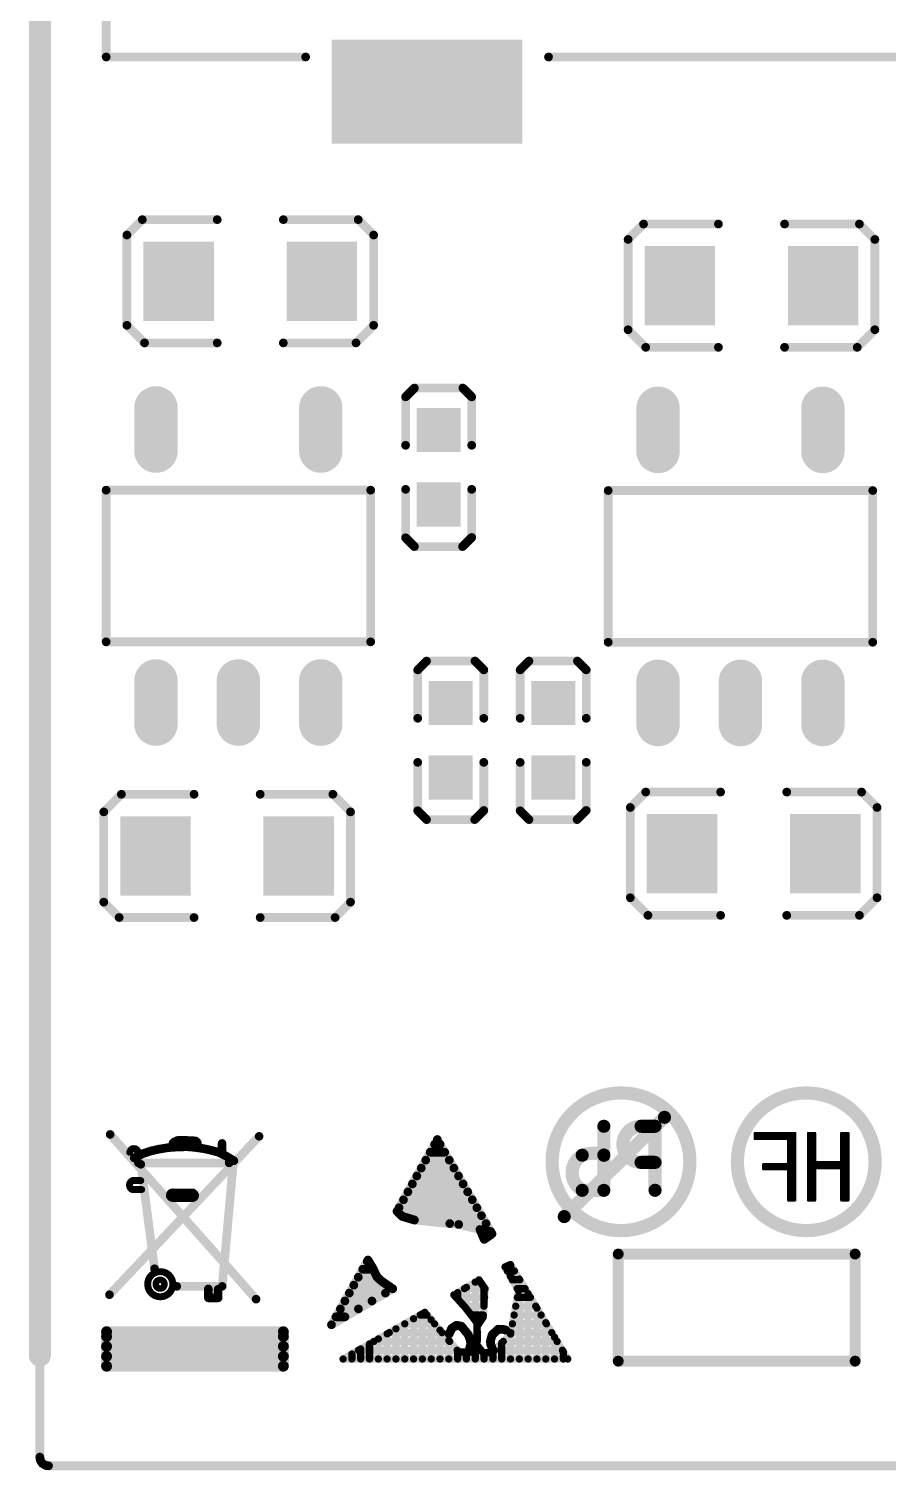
# Model space of a CAD drawing. Header units: millimetres. Extents: x 19.53 to 21.81, y 15.71 to 18.76.
# Drawn here: x 19.68 to 20.07, y 15.746 to 16.401 of the extents above; entities that cross this region are included whole.
import ezdxf

# ---------------------------------------------------------------- set-up
doc = ezdxf.new("R2010")
doc.units = ezdxf.units.MM
doc.layers.get('0').update_dxf_attribs({"linetype": 'CONTINUOUS', "lineweight": 0})
doc.layers.add('04_BOT_PHO', color=90, linetype='CONTINUOUS', lineweight=0)

# ---------------------------------------------------------------- blocks, each defined once
blk = doc.blocks.new('SQUARE_4')
blk.add_solid([(0.01, 0.01), (0.01, -0.01), (-0.01, 0.01), (-0.01, -0.01)])
blk = doc.blocks.new('RECTANGLE_6')
blk.add_solid([(0.016, 0.018), (0.016, -0.018), (-0.016, 0.018), (-0.016, -0.018)])
blk = doc.blocks.new('OBLONG_19')
at = {"lineweight": 211, "const_width": 0.01969}
blk.add_lwpolyline([(0, 0.00984), (0, -0.00984)], dxfattribs=at)
at = {"lineweight": 211, "const_width": 0.00984}
for points in [[(-0.00492, 0.00984), (-0.00492, 0.00984, 1), (0.00492, 0.00984, 1), (-0.00492, 0.00984)], [(-0.00492, -0.00984), (-0.00492, -0.00984, 1), (0.00492, -0.00984, 1), (-0.00492, -0.00984)]]:
    blk.add_lwpolyline(points, format="xyb", dxfattribs=at)
blk = doc.blocks.new('RECTANGLE_33')
blk.add_solid([(0.0433, 0.02362), (0.0433, -0.02362), (-0.04331, 0.02362), (-0.04331, -0.02362)])
blk = doc.blocks.new('ROUND_14')
h = blk.add_hatch(color=256)
edge = h.paths.add_edge_path(flags=0)
edge.add_arc((0, 0), 0.0005, 0, 360)
blk = doc.blocks.new('ROUND_5')
h = blk.add_hatch(color=256)
edge = h.paths.add_edge_path(flags=0)
edge.add_arc((0, 0), 0.005, 0, 360)
blk = doc.blocks.new('ROUND_11')
h = blk.add_hatch(color=256)
edge = h.paths.add_edge_path(flags=0)
edge.add_arc((0, 0), 0.0025, 0, 360)
blk = doc.blocks.new('ROUND_12')
h = blk.add_hatch(color=256)
edge = h.paths.add_edge_path(flags=0)
edge.add_arc((0, 0), 0.003, 0, 360)
blk = doc.blocks.new('ROUND_13')
h = blk.add_hatch(color=256)
edge = h.paths.add_edge_path(flags=0)
edge.add_arc((0, 0), 0.00197, 0, 360)
blk = doc.blocks.new('ROUND_15')
h = blk.add_hatch(color=256)
edge = h.paths.add_edge_path(flags=0)
edge.add_arc((0, 0), 0.002, 0, 360)
blk = doc.blocks.new('ROUND_45')
h = blk.add_hatch(color=256)
edge = h.paths.add_edge_path(flags=0)
edge.add_arc((0, 0), 0.00157, 0, 360)
blk = doc.blocks.new('ROUND_47')
h = blk.add_hatch(color=256)
edge = h.paths.add_edge_path(flags=0)
edge.add_arc((0, 0), 0.00167, 0, 360)

msp = doc.modelspace()

# ---------------------------------------------------------------- linework, layer by layer
at = {"layer": '04_BOT_PHO', "lineweight": 211}
for points, const_width in [([(19.68504, 15.79803), (19.68504, 18.75003)], 0.01), ([(19.68504, 18.1063), (19.68504, 15.75197)], 0.004), ([(19.71512, 16.68122), (19.71512, 16.38791)], 0.004), ([(19.71512, 16.38791), (19.80567, 16.38791)], 0.004), ([(19.91591, 16.38791), (20.18756, 16.38791)], 0.004), ([(19.73154, 16.31403), (19.72454, 16.30703)], 0.004), ([(19.76554, 16.31403), (19.73154, 16.31403)], 0.004), ([(19.79554, 16.31403), (19.82954, 16.31403)], 0.004), ([(19.82954, 16.31403), (19.83654, 16.30703)], 0.004), ([(19.72454, 16.30703), (19.72454, 16.26603)], 0.004), ([(19.83654, 16.30703), (19.83654, 16.26603)], 0.004), ([(19.95904, 16.31203), (19.95204, 16.30503)], 0.004), ([(19.99304, 16.31203), (19.95904, 16.31203)], 0.004), ([(20.02304, 16.31203), (20.05704, 16.31203)], 0.004), ([(20.05704, 16.31203), (20.06404, 16.30503)], 0.004), ([(19.95204, 16.30503), (19.95204, 16.26403)], 0.004), ([(20.06404, 16.30503), (20.06404, 16.26403)], 0.004), ([(19.72454, 16.26603), (19.73254, 16.25803)], 0.004), ([(19.83654, 16.26603), (19.82854, 16.25803)], 0.004), ([(19.95204, 16.26403), (19.96004, 16.25603)], 0.004), ([(20.06404, 16.26403), (20.05604, 16.25603)], 0.004), ([(19.73254, 16.25803), (19.76554, 16.25803)], 0.004), ([(19.82854, 16.25803), (19.79554, 16.25803)], 0.004), ([(19.96004, 16.25603), (19.99304, 16.25603)], 0.004), ([(20.05604, 16.25603), (20.02304, 16.25603)], 0.004), ([(19.85104, 16.23353), (19.85504, 16.23753)], 0.004), ([(19.85504, 16.23753), (19.87704, 16.23753)], 0.004), ([(19.87704, 16.23753), (19.88104, 16.23353)], 0.004), ([(19.85104, 16.21153), (19.85104, 16.23353)], 0.004), ([(19.88104, 16.23353), (19.88104, 16.21153)], 0.004), ([(19.71511, 16.12226), (19.71511, 16.19115)], 0.004), ([(19.71511, 16.19115), (19.83518, 16.19115)], 0.004), ([(19.83518, 16.19115), (19.83518, 16.12226)], 0.004), ([(19.85104, 16.19153), (19.85104, 16.16953)], 0.004), ([(19.88104, 16.16966), (19.88104, 16.19153)], 0.004), ([(19.943, 16.12208), (19.943, 16.19098)], 0.004), ([(19.943, 16.19098), (20.06308, 16.19098)], 0.004), ([(20.06308, 16.19098), (20.06308, 16.12208)], 0.004), ([(19.85104, 16.16953), (19.85503, 16.16553)], 0.004), ([(19.87691, 16.16553), (19.88104, 16.16966)], 0.004), ([(19.85503, 16.16553), (19.87691, 16.16553)], 0.004), ([(19.83518, 16.12226), (19.71511, 16.12226)], 0.004), ([(20.06308, 16.12208), (19.943, 16.12208)], 0.004), ([(19.85654, 16.10953), (19.86054, 16.11353)], 0.004), ([(19.85654, 16.08753), (19.85654, 16.10953)], 0.004), ([(19.86054, 16.11353), (19.88254, 16.11353)], 0.004), ([(19.88254, 16.11353), (19.88654, 16.10953)], 0.004), ([(19.88654, 16.10953), (19.88654, 16.08753)], 0.004), ([(19.90304, 16.10953), (19.90704, 16.11353)], 0.004), ([(19.90304, 16.08753), (19.90304, 16.10953)], 0.004), ([(19.90704, 16.11353), (19.92904, 16.11353)], 0.004), ([(19.92904, 16.11353), (19.93304, 16.10953)], 0.004), ([(19.93304, 16.10953), (19.93304, 16.08753)], 0.004), ([(19.85654, 16.06753), (19.85654, 16.04553)], 0.004), ([(19.88654, 16.04566), (19.88654, 16.06753)], 0.004), ([(19.90304, 16.06753), (19.90304, 16.04553)], 0.004), ([(19.93304, 16.04566), (19.93304, 16.06753)], 0.004), ([(19.71404, 16.04503), (19.72204, 16.05303)], 0.004), ([(19.72204, 16.05303), (19.75504, 16.05303)], 0.004), ([(19.81804, 16.05303), (19.78504, 16.05303)], 0.004), ([(19.82604, 16.04503), (19.81804, 16.05303)], 0.004), ([(19.96004, 16.05403), (19.95304, 16.04703)], 0.004), ([(19.99404, 16.05403), (19.96004, 16.05403)], 0.004), ([(20.02404, 16.05403), (20.05804, 16.05403)], 0.004), ([(20.05804, 16.05403), (20.06504, 16.04703)], 0.004), ([(19.71404, 16.00403), (19.71404, 16.04503)], 0.004), ([(19.82604, 16.00403), (19.82604, 16.04503)], 0.004), ([(19.85654, 16.04553), (19.86053, 16.04153)], 0.004), ([(19.88241, 16.04153), (19.88654, 16.04566)], 0.004), ([(19.90304, 16.04553), (19.90703, 16.04153)], 0.004), ([(19.92891, 16.04153), (19.93304, 16.04566)], 0.004), ([(19.95304, 16.04703), (19.95304, 16.00603)], 0.004), ([(20.06504, 16.04703), (20.06504, 16.00603)], 0.004), ([(19.86053, 16.04153), (19.88241, 16.04153)], 0.004), ([(19.90703, 16.04153), (19.92891, 16.04153)], 0.004), ([(19.95304, 16.00603), (19.96104, 15.99803)], 0.004), ([(20.06504, 16.00603), (20.05704, 15.99803)], 0.004), ([(19.72104, 15.99703), (19.71404, 16.00403)], 0.004), ([(19.81904, 15.99703), (19.82604, 16.00403)], 0.004), ([(19.96104, 15.99803), (19.99404, 15.99803)], 0.004), ([(20.05704, 15.99803), (20.02404, 15.99803)], 0.004), ([(19.75504, 15.99703), (19.72104, 15.99703)], 0.004), ([(19.78504, 15.99703), (19.81904, 15.99703)], 0.004), ([(19.96856, 15.9063), (19.92306, 15.8612)], 0.006), ([(19.94103, 15.90223), (19.94103, 15.88904)], 0.006), ([(19.95792, 15.90223), (19.96427, 15.90223)], 0.006), ([(19.96427, 15.90223), (19.96427, 15.88581)], 0.006), ([(19.78455, 15.89766), (19.71664, 15.82572)], 0.00394), ([(19.78317, 15.8237), (19.71693, 15.89853)], 0.00394), ([(19.74608, 15.89513), (19.74544, 15.89455)], 0.00394), ([(19.74544, 15.89455), (19.74544, 15.89282)], 0.00394), ([(19.74763, 15.89582), (19.74608, 15.89513)], 0.00394), ([(19.75097, 15.89582), (19.74763, 15.89582)], 0.00394), ([(19.75564, 15.89559), (19.75097, 15.89582)], 0.00394), ([(19.75645, 15.8949), (19.75564, 15.89559)], 0.00394), ([(19.75662, 15.89317), (19.75645, 15.8949)], 0.00394), ([(19.76774, 15.89087), (19.76774, 15.89444)], 0.00394), ([(19.86545, 15.89623), (19.84713, 15.86358)], 0.004), ([(19.86422, 15.89404), (19.86671, 15.89404)], 0.004), ([(19.89027, 15.85338), (19.86545, 15.89623)], 0.004), ([(20.02795, 15.8992), (20.00958, 15.8992)], 0.001), ([(20.00958, 15.8992), (20.00958, 15.89642)], 0.001), ([(20.00958, 15.89642), (20.02419, 15.89642)], 0.001), ([(20.01, 15.89642), (20.01, 15.8992)], 0.001), ([(20.011, 15.89642), (20.011, 15.8992)], 0.001), ([(20.012, 15.89642), (20.012, 15.8992)], 0.001), ([(20.013, 15.89642), (20.013, 15.8992)], 0.001), ([(20.014, 15.89642), (20.014, 15.8992)], 0.001), ([(20.015, 15.89642), (20.015, 15.8992)], 0.001), ([(20.016, 15.89642), (20.016, 15.8992)], 0.001), ([(20.017, 15.89642), (20.017, 15.8992)], 0.001), ([(20.018, 15.89642), (20.018, 15.8992)], 0.001), ([(20.019, 15.89642), (20.019, 15.8992)], 0.001), ([(20.02, 15.89642), (20.02, 15.8992)], 0.001), ([(20.021, 15.89642), (20.021, 15.8992)], 0.001), ([(20.022, 15.89642), (20.022, 15.8992)], 0.001), ([(20.023, 15.89642), (20.023, 15.8992)], 0.001), ([(20.024, 15.89642), (20.024, 15.8992)], 0.001), ([(20.02419, 15.89642), (20.02469, 15.89592)], 0.001), ([(20.02469, 15.89592), (20.02469, 15.88553)], 0.001), ([(20.025, 15.86855), (20.025, 15.8992)], 0.001), ([(20.026, 15.86855), (20.026, 15.8992)], 0.001), ([(20.027, 15.86855), (20.027, 15.8992)], 0.001), ([(20.02795, 15.86855), (20.02795, 15.8992)], 0.001), ([(20.03692, 15.8992), (20.03367, 15.8992)], 0.001), ([(20.03367, 15.8992), (20.03367, 15.86855)], 0.001), ([(20.034, 15.86855), (20.034, 15.8992)], 0.001), ([(20.035, 15.86855), (20.035, 15.8992)], 0.001), ([(20.036, 15.86855), (20.036, 15.8992)], 0.001), ([(20.03692, 15.88647), (20.03692, 15.8992)], 0.001), ([(20.05204, 15.8992), (20.04879, 15.8992)], 0.001), ([(20.04879, 15.8992), (20.04879, 15.88647)], 0.001), ([(20.049, 15.86855), (20.049, 15.8992)], 0.001), ([(20.05, 15.86855), (20.05, 15.8992)], 0.001), ([(20.051, 15.86855), (20.051, 15.8992)], 0.001), ([(20.052, 15.86855), (20.052, 15.8992)], 0.001), ([(20.05204, 15.86855), (20.05204, 15.8992)], 0.001), ([(19.7258, 15.89041), (19.72644, 15.89162)], 0.00315), ([(19.72644, 15.89162), (19.72724, 15.89208)], 0.00315), ([(19.72724, 15.89208), (19.72845, 15.89202)], 0.00315), ([(19.72857, 15.88827), (19.72788, 15.88781)], 0.00394), ([(19.73185, 15.88983), (19.72857, 15.88827)], 0.00394), ([(19.72845, 15.89202), (19.72903, 15.8915)], 0.00315), ([(19.72903, 15.8915), (19.72949, 15.89098)], 0.00315), ([(19.72949, 15.89098), (19.72955, 15.89035)], 0.00315), ([(19.72955, 15.89035), (19.72955, 15.88914)], 0.00315), ([(19.73559, 15.89104), (19.73185, 15.88983)], 0.00394), ([(19.73917, 15.89185), (19.73559, 15.89104)], 0.00394), ([(19.74343, 15.89254), (19.73917, 15.89185)], 0.00394), ([(19.74763, 15.89282), (19.74343, 15.89254)], 0.00394), ([(19.75201, 15.89294), (19.74763, 15.89282)], 0.00394), ([(19.75535, 15.89265), (19.75201, 15.89294)], 0.00394), ([(19.75979, 15.89202), (19.75535, 15.89265)], 0.00394), ([(19.76319, 15.89121), (19.75979, 15.89202)], 0.00394), ([(19.76635, 15.89035), (19.76319, 15.89121)], 0.00394), ([(19.76923, 15.88891), (19.76635, 15.89035)], 0.00394), ([(19.77309, 15.88655), (19.76923, 15.88891)], 0.00394), ([(19.86018, 15.88684), (19.87088, 15.88684)], 0.004), ([(19.8622, 15.89044), (19.8688, 15.89044)], 0.004), ([(19.94103, 15.87314), (19.94103, 15.88918)], 0.006), ([(19.96427, 15.88581), (19.95792, 15.88581)], 0.006), ([(19.96427, 15.87314), (19.96427, 15.88581)], 0.006), ([(19.77096, 15.88562), (19.72978, 15.88562)], 0.00394), ([(19.73087, 15.88493), (19.73709, 15.83753)], 0.00394), ([(19.76779, 15.82952), (19.77292, 15.88655)], 0.00394), ([(19.85816, 15.88324), (19.87297, 15.88324)], 0.004), ([(20.02419, 15.88503), (20.01335, 15.88503)], 0.001), ([(20.01335, 15.88503), (20.01335, 15.88272)], 0.001), ([(20.01335, 15.88272), (20.02419, 15.88272)], 0.001), ([(20.014, 15.88272), (20.014, 15.88503)], 0.001), ([(20.015, 15.88272), (20.015, 15.88503)], 0.001), ([(20.016, 15.88272), (20.016, 15.88503)], 0.001), ([(20.017, 15.88272), (20.017, 15.88503)], 0.001), ([(20.018, 15.88272), (20.018, 15.88503)], 0.001), ([(20.019, 15.88272), (20.019, 15.88503)], 0.001), ([(20.02, 15.88272), (20.02, 15.88503)], 0.001), ([(20.021, 15.88272), (20.021, 15.88503)], 0.001), ([(20.022, 15.88272), (20.022, 15.88503)], 0.001), ([(20.023, 15.88272), (20.023, 15.88503)], 0.001), ([(20.024, 15.88272), (20.024, 15.88503)], 0.001), ([(20.02469, 15.88553), (20.02419, 15.88503)], 0.001), ([(20.02419, 15.88272), (20.02469, 15.88222)], 0.001), ([(20.02469, 15.88222), (20.02469, 15.86855)], 0.001), ([(20.03742, 15.88597), (20.03692, 15.88647)], 0.001), ([(20.03692, 15.88269), (20.03742, 15.88319)], 0.001), ([(20.03692, 15.86855), (20.03692, 15.88269)], 0.001), ([(20.037, 15.88296), (20.037, 15.8862)], 0.001), ([(20.04829, 15.88597), (20.03742, 15.88597)], 0.001), ([(20.03742, 15.88319), (20.04829, 15.88319)], 0.001), ([(20.038, 15.88319), (20.038, 15.88597)], 0.001), ([(20.039, 15.88319), (20.039, 15.88597)], 0.001), ([(20.04, 15.88319), (20.04, 15.88597)], 0.001), ([(20.041, 15.88319), (20.041, 15.88597)], 0.001), ([(20.042, 15.88319), (20.042, 15.88597)], 0.001), ([(20.043, 15.88319), (20.043, 15.88597)], 0.001), ([(20.044, 15.88319), (20.044, 15.88597)], 0.001), ([(20.045, 15.88319), (20.045, 15.88597)], 0.001), ([(20.046, 15.88319), (20.046, 15.88597)], 0.001), ([(20.047, 15.88319), (20.047, 15.88597)], 0.001), ([(20.048, 15.88319), (20.048, 15.88597)], 0.001), ([(20.04879, 15.88647), (20.04829, 15.88597)], 0.001), ([(20.04829, 15.88319), (20.04879, 15.88269)], 0.001), ([(20.04879, 15.88269), (20.04879, 15.86855)], 0.001), ([(19.73087, 15.87756), (19.72707, 15.87756)], 0.00315), ([(19.85412, 15.87604), (19.87714, 15.87604)], 0.004), ([(19.85614, 15.87964), (19.87506, 15.87964)], 0.004), ([(19.93122, 15.87314), (19.94103, 15.87314)], 0.006), ([(19.72707, 15.87347), (19.73127, 15.87347)], 0.00315), ([(19.75437, 15.86944), (19.74523, 15.86944)], 0.00315), ([(19.74558, 15.87238), (19.7546, 15.87238)], 0.00315), ([(19.85008, 15.86884), (19.88132, 15.86884)], 0.004), ([(19.8521, 15.87244), (19.87923, 15.87244)], 0.004), ([(19.84713, 15.86358), (19.84952, 15.8613)], 0.004), ([(19.84806, 15.86524), (19.8834, 15.86524)], 0.004), ([(19.84916, 15.86164), (19.88549, 15.86164)], 0.004), ([(19.84952, 15.8613), (19.85508, 15.85964)], 0.004), ([(20.02469, 15.86855), (20.02795, 15.86855)], 0.001), ([(20.03367, 15.86855), (20.03692, 15.86855)], 0.001), ([(20.04879, 15.86855), (20.05204, 15.86855)], 0.001), ([(19.85508, 15.85964), (19.87514, 15.85764)], 0.004), ([(19.8711, 15.85804), (19.88757, 15.85804)], 0.004), ([(19.87514, 15.85764), (19.8848, 15.85536)], 0.004), ([(19.8848, 15.85536), (19.88674, 15.85085)], 0.004), ([(19.8852, 15.85444), (19.88966, 15.85444)], 0.004), ([(19.88674, 15.85085), (19.89027, 15.85338)], 0.004), ([(19.8174, 15.81208), (19.83396, 15.84148)], 0.004), ([(19.83396, 15.84148), (19.83631, 15.8375)], 0.004), ([(19.94756, 15.8442), (20.05508, 15.8442)], 0.005), ([(19.94756, 15.79554), (19.94756, 15.8442)], 0.005), ([(20.05508, 15.8442), (20.05508, 15.79554)], 0.005), ([(19.83159, 15.83727), (19.83642, 15.83727)], 0.004), ([(19.83362, 15.84087), (19.83432, 15.84087)], 0.004), ([(19.83631, 15.8375), (19.83804, 15.83381)], 0.004), ([(19.89866, 15.83943), (19.89618, 15.83832)], 0.00335), ([(19.89618, 15.83832), (19.90231, 15.82742)], 0.00335), ([(19.8972, 15.8365), (19.90043, 15.8365)], 0.00335), ([(19.92465, 15.79652), (19.89866, 15.83943)], 0.00335), ([(19.89866, 15.83391), (19.89866, 15.83943)], 0.00335), ([(19.74717, 15.82952), (19.76779, 15.82952)], 0.00394), ([(19.76151, 15.82428), (19.76151, 15.82837)], 0.00394), ([(19.76595, 15.8282), (19.76595, 15.82428)], 0.00394), ([(19.84521, 15.82841), (19.8174, 15.81208)], 0.004), ([(19.82753, 15.83007), (19.8428, 15.83007)], 0.004), ([(19.82956, 15.83367), (19.8382, 15.83367)], 0.004), ([(19.83804, 15.83381), (19.84004, 15.83197)], 0.004), ([(19.84004, 15.83197), (19.84521, 15.82841)], 0.004), ([(19.88435, 15.83244), (19.87295, 15.82564)], 0.00335), ([(19.87775, 15.8285), (19.88705, 15.8285)], 0.00335), ([(19.87866, 15.81924), (19.87866, 15.82905)], 0.00335), ([(19.88266, 15.81399), (19.88266, 15.83143)], 0.00335), ([(19.88714, 15.82837), (19.88435, 15.83244)], 0.00335), ([(19.88626, 15.81552), (19.88714, 15.82837)], 0.00335), ([(19.88666, 15.82134), (19.88666, 15.82907)], 0.00335), ([(19.89945, 15.8325), (19.90285, 15.8325)], 0.00335), ([(19.9017, 15.8285), (19.90528, 15.8285)], 0.00335), ([(19.90266, 15.79652), (19.90266, 15.83282)], 0.00335), ([(19.76595, 15.82428), (19.76151, 15.82428)], 0.00394), ([(19.82348, 15.82287), (19.83577, 15.82287)], 0.004), ([(19.82551, 15.82647), (19.8419, 15.82647)], 0.004), ([(19.87295, 15.82564), (19.87791, 15.82021)], 0.00335), ([(19.87399, 15.8245), (19.88688, 15.8245)], 0.00335), ([(19.87466, 15.82377), (19.87466, 15.82666)], 0.00335), ([(19.90231, 15.82742), (19.8987, 15.8079)], 0.00335), ([(19.90177, 15.8245), (19.9077, 15.8245)], 0.00335), ([(19.90666, 15.79652), (19.90666, 15.82622)], 0.00335), ([(19.81942, 15.81567), (19.82351, 15.81567)], 0.004), ([(19.82145, 15.81927), (19.82964, 15.81927)], 0.004), ([(19.85975, 15.81771), (19.82266, 15.79652)], 0.00335), ([(19.85765, 15.8165), (19.86078, 15.8165)], 0.00335), ([(19.85866, 15.79652), (19.85866, 15.81708)], 0.00335), ([(19.87512, 15.79973), (19.85975, 15.81771)], 0.00335), ([(19.87764, 15.8205), (19.8866, 15.8205)], 0.00335), ([(19.87791, 15.82021), (19.88139, 15.81575)], 0.00335), ([(19.8808, 15.8165), (19.88633, 15.8165)], 0.00335), ([(19.88139, 15.81575), (19.88346, 15.81289)], 0.00335), ([(19.88379, 15.8119), (19.88626, 15.81552)], 0.00335), ([(19.90029, 15.8165), (19.91254, 15.8165)], 0.00335), ([(19.90103, 15.8205), (19.91012, 15.8205)], 0.00335), ([(19.91066, 15.79652), (19.91066, 15.81961)], 0.00335), ([(19.79556, 15.80892), (19.71532, 15.80892)], 0.005), ([(19.71532, 15.80892), (19.71532, 15.79326)], 0.005), ([(19.79556, 15.79326), (19.79556, 15.80892)], 0.005), ([(19.84364, 15.8085), (19.86762, 15.8085)], 0.00335), ([(19.84666, 15.79652), (19.84666, 15.81023)], 0.00335), ([(19.85065, 15.8125), (19.8642, 15.8125)], 0.00335), ([(19.85066, 15.79652), (19.85066, 15.81251)], 0.00335), ([(19.85466, 15.79652), (19.85466, 15.8148)], 0.00335), ([(19.86266, 15.79652), (19.86266, 15.81431)], 0.00335), ([(19.86666, 15.79652), (19.86666, 15.80963)], 0.00335), ([(19.87083, 15.8079), (19.872, 15.81046)], 0.004), ([(19.872, 15.81046), (19.87413, 15.81184)], 0.004), ([(19.87413, 15.81184), (19.87636, 15.8114)], 0.004), ([(19.87636, 15.8114), (19.87948, 15.80759)], 0.004), ([(19.88346, 15.81289), (19.88355, 15.80496)], 0.00335), ([(19.88346, 15.8125), (19.8842, 15.8125)], 0.00335), ([(19.88348, 15.80277), (19.88379, 15.8119)], 0.00335), ([(19.88351, 15.8085), (19.88368, 15.8085)], 0.00335), ([(19.89304, 15.81005), (19.89033, 15.80743)], 0.004), ([(19.89552, 15.80997), (19.89304, 15.81005)], 0.004), ([(19.89665, 15.8096), (19.89552, 15.80997)], 0.004), ([(19.89881, 15.8085), (19.91739, 15.8085)], 0.00335), ([(19.89955, 15.8125), (19.91497, 15.8125)], 0.00335), ([(19.91466, 15.79652), (19.91466, 15.81301)], 0.00335), ([(19.71532, 15.80674), (19.79556, 15.80674)], 0.005), ([(19.71532, 15.80224), (19.79556, 15.80224)], 0.005), ([(19.83466, 15.79652), (19.83466, 15.80337)], 0.00335), ([(19.83664, 15.8045), (19.87104, 15.8045)], 0.00335), ([(19.83866, 15.79652), (19.83866, 15.80566)], 0.00335), ([(19.84266, 15.79652), (19.84266, 15.80794)], 0.00335), ([(19.87066, 15.79652), (19.87066, 15.80495)], 0.00335), ([(19.87948, 15.80759), (19.88041, 15.80522)], 0.004), ([(19.88063, 15.80337), (19.88016, 15.80141)], 0.004), ([(19.88041, 15.80522), (19.88063, 15.80337)], 0.004), ([(19.88293, 15.80258), (19.88046, 15.79961)], 0.00335), ([(19.88266, 15.79652), (19.88266, 15.80226)], 0.00335), ([(19.88355, 15.80496), (19.88293, 15.80258)], 0.00335), ([(19.88343, 15.8045), (19.88354, 15.8045)], 0.00335), ([(19.88625, 15.79928), (19.88348, 15.80277)], 0.00335), ([(19.89033, 15.80743), (19.88956, 15.80475)], 0.004), ([(19.88956, 15.80475), (19.88967, 15.80309)], 0.004), ([(19.88967, 15.80309), (19.89017, 15.80193)], 0.004), ([(19.8987, 15.8079), (19.89055, 15.7996)], 0.00335), ([(19.89466, 15.79652), (19.89466, 15.80378)], 0.00335), ([(19.89537, 15.8045), (19.91981, 15.8045)], 0.00335), ([(19.89866, 15.79652), (19.89866, 15.80785)], 0.00335), ([(19.91866, 15.79652), (19.91866, 15.8064)], 0.00335), ([(19.71532, 15.79774), (19.79556, 15.79774)], 0.005), ([(19.82266, 15.79652), (19.92465, 15.79652)], 0.00335), ([(19.82666, 15.79652), (19.82666, 15.7988)], 0.00335), ([(19.82964, 15.8005), (19.87446, 15.8005)], 0.00335), ([(19.83066, 15.79652), (19.83066, 15.80109)], 0.00335), ([(19.87466, 15.79652), (19.87466, 15.80027)], 0.00335), ([(19.88046, 15.79961), (19.87512, 15.79973)], 0.00335), ([(19.87866, 15.79652), (19.87866, 15.79965)], 0.00335), ([(19.8812, 15.8005), (19.88528, 15.8005)], 0.00335), ([(19.89055, 15.7996), (19.88625, 15.79928)], 0.00335), ([(19.88666, 15.79652), (19.88666, 15.79931)], 0.00335), ([(19.89066, 15.79652), (19.89066, 15.7997)], 0.00335), ([(19.89144, 15.8005), (19.92223, 15.8005)], 0.00335), ([(19.92266, 15.79652), (19.92266, 15.7998)], 0.00335), ([(20.05508, 15.79554), (19.94756, 15.79554)], 0.005), ([(19.71532, 15.79326), (19.79556, 15.79326)], 0.005), ([(19.68504, 15.74803), (19.68507, 15.74803)], 0.001), ([(19.68898, 15.74803), (20.8622, 15.74803)], 0.004)]:
    msp.add_lwpolyline(points, dxfattribs=dict(at, const_width=const_width))
for points, const_width in [([(19.91754, 15.8861), (19.91754, 15.8861, 1), (19.98008, 15.8861, 1), (19.91754, 15.8861)], 0.006), ([(20.00164, 15.8861), (20.00164, 15.8861, 1), (20.06418, 15.8861, 1), (20.00164, 15.8861)], 0.006), ([(19.95792, 15.90223, 1), (19.95792, 15.88581)], 0.006), ([(19.93122, 15.88908, 0.575567), (19.93122, 15.87314)], 0.006), ([(19.94103, 15.88918, 0.176282), (19.93122, 15.88908)], 0.006), ([(19.72707, 15.87756, 0.655431), (19.72707, 15.87347)], 0.00315), ([(19.74558, 15.87238, 1.052332), (19.74523, 15.86944)], 0.00315), ([(19.75437, 15.86944, 0.870442), (19.75466, 15.87209)], 0.00315), ([(19.73398, 15.8305), (19.73398, 15.8305, 1), (19.74538, 15.8305, 1), (19.73398, 15.8305)], 0.00315), ([(19.73814, 15.8305), (19.73814, 15.8305, 1), (19.74112, 15.8305, 1), (19.73814, 15.8305)], 0.00394), ([(19.68504, 15.75197, 0.414214), (19.68898, 15.74803)], 0.004)]:
    msp.add_lwpolyline(points, format="xyb", dxfattribs=dict(at, const_width=const_width))

# ---------------------------------------------------------------- block references
at = {"layer": '04_BOT_PHO'}
for name, p in [('RECTANGLE_33', (19.86079, 16.37217)), ('ROUND_15', (19.71512, 16.38791)), ('ROUND_15', (19.80567, 16.38791)), ('ROUND_15', (19.91591, 16.38791)), ('ROUND_15', (19.73154, 16.31403)), ('ROUND_15', (19.76554, 16.31403)), ('ROUND_15', (19.79554, 16.31403)), ('ROUND_15', (19.82954, 16.31403)), ('ROUND_15', (19.72454, 16.30703)), ('ROUND_15', (19.83654, 16.30703)), ('ROUND_15', (19.95904, 16.31203)), ('ROUND_15', (19.99304, 16.31203)), ('ROUND_15', (20.02304, 16.31203)), ('ROUND_15', (20.05704, 16.31203)), ('RECTANGLE_6', (19.74804, 16.28603)), ('RECTANGLE_6', (19.81304, 16.28603)), ('ROUND_15', (19.95204, 16.30503)), ('RECTANGLE_6', (19.97554, 16.28403)), ('RECTANGLE_6', (20.04054, 16.28403)), ('ROUND_15', (20.06404, 16.30503)), ('ROUND_15', (19.72454, 16.26603)), ('ROUND_15', (19.83654, 16.26603)), ('ROUND_15', (19.95204, 16.26403)), ('ROUND_15', (20.06404, 16.26403)), ('ROUND_15', (19.73254, 16.25803)), ('ROUND_15', (19.76554, 16.25803)), ('ROUND_15', (19.79554, 16.25803)), ('ROUND_15', (19.82854, 16.25803)), ('ROUND_15', (19.96004, 16.25603)), ('ROUND_15', (19.99304, 16.25603)), ('ROUND_15', (20.02304, 16.25603)), ('ROUND_15', (20.05604, 16.25603)), ('OBLONG_19', (19.73774, 16.21871)), ('OBLONG_19', (19.81255, 16.21871)), ('ROUND_15', (19.85504, 16.23753)), ('ROUND_15', (19.87704, 16.23753)), ('OBLONG_19', (19.96564, 16.21854)), ('OBLONG_19', (20.04044, 16.21854)), ('ROUND_15', (19.85104, 16.23353)), ('ROUND_15', (19.88104, 16.23353)), ('SQUARE_4', (19.86604, 16.21842)), ('ROUND_15', (19.85104, 16.21153)), ('ROUND_15', (19.88104, 16.21153)), ('ROUND_15', (19.71511, 16.19115)), ('ROUND_15', (19.83518, 16.19115)), ('ROUND_15', (19.85104, 16.19153)), ('SQUARE_4', (19.86604, 16.18464)), ('ROUND_15', (19.88104, 16.19153)), ('ROUND_15', (19.943, 16.19098)), ('ROUND_15', (20.06308, 16.19098)), ('ROUND_15', (19.85104, 16.16953)), ('ROUND_15', (19.88104, 16.16966)), ('ROUND_15', (19.85503, 16.16553)), ('ROUND_15', (19.87691, 16.16553)), ('ROUND_15', (19.71511, 16.12226)), ('ROUND_15', (19.83518, 16.12226)), ('ROUND_15', (19.83518, 16.12226)), ('ROUND_15', (19.943, 16.12208)), ('ROUND_15', (20.06308, 16.12208)), ('ROUND_15', (20.06308, 16.12208)), ('OBLONG_19', (19.73774, 16.0947)), ('OBLONG_19', (19.77514, 16.0947)), ('OBLONG_19', (19.81255, 16.0947)), ('ROUND_15', (19.85654, 16.10953)), ('ROUND_15', (19.86054, 16.11353)), ('ROUND_15', (19.88254, 16.11353)), ('ROUND_15', (19.88654, 16.10953)), ('ROUND_15', (19.90304, 16.10953)), ('ROUND_15', (19.90704, 16.11353)), ('ROUND_15', (19.92904, 16.11353)), ('ROUND_15', (19.93304, 16.10953)), ('OBLONG_19', (19.96564, 16.09452)), ('OBLONG_19', (20.00304, 16.09452)), ('OBLONG_19', (20.04044, 16.09452)), ('SQUARE_4', (19.87154, 16.09442)), ('SQUARE_4', (19.91804, 16.09442)), ('ROUND_15', (19.85654, 16.08753)), ('ROUND_15', (19.88654, 16.08753)), ('ROUND_15', (19.90304, 16.08753)), ('ROUND_15', (19.93304, 16.08753)), ('ROUND_15', (19.85654, 16.06753)), ('SQUARE_4', (19.87154, 16.06064)), ('ROUND_15', (19.88654, 16.06753)), ('ROUND_15', (19.90304, 16.06753)), ('SQUARE_4', (19.91804, 16.06064)), ('ROUND_15', (19.93304, 16.06753)), ('ROUND_15', (19.72204, 16.05303)), ('ROUND_15', (19.75504, 16.05303)), ('ROUND_15', (19.78504, 16.05303)), ('ROUND_15', (19.81804, 16.05303)), ('ROUND_15', (19.96004, 16.05403)), ('ROUND_15', (19.99404, 16.05403)), ('ROUND_15', (20.02404, 16.05403)), ('ROUND_15', (20.05804, 16.05403)), ('ROUND_15', (19.71404, 16.04503)), ('ROUND_15', (19.82604, 16.04503)), ('ROUND_15', (19.85654, 16.04553)), ('ROUND_15', (19.88654, 16.04566)), ('ROUND_15', (19.90304, 16.04553)), ('ROUND_15', (19.93304, 16.04566)), ('ROUND_15', (19.95304, 16.04703)), ('ROUND_15', (20.06504, 16.04703)), ('RECTANGLE_6', (19.73754, 16.02503)), ('RECTANGLE_6', (19.80254, 16.02503)), ('ROUND_15', (19.86053, 16.04153)), ('ROUND_15', (19.88241, 16.04153)), ('ROUND_15', (19.90703, 16.04153)), ('ROUND_15', (19.92891, 16.04153)), ('RECTANGLE_6', (19.97654, 16.02603)), ('RECTANGLE_6', (20.04154, 16.02603)), ('ROUND_15', (19.95304, 16.00603)), ('ROUND_15', (20.06504, 16.00603)), ('ROUND_15', (19.71404, 16.00403)), ('ROUND_15', (19.82604, 16.00403)), ('ROUND_15', (19.96104, 15.99803)), ('ROUND_15', (19.99404, 15.99803)), ('ROUND_15', (20.02404, 15.99803)), ('ROUND_15', (20.05704, 15.99803)), ('ROUND_15', (19.72104, 15.99703)), ('ROUND_15', (19.75504, 15.99703)), ('ROUND_15', (19.78504, 15.99703)), ('ROUND_15', (19.81904, 15.99703)), ('ROUND_12', (19.96856, 15.9063)), ('ROUND_12', (19.94103, 15.90223)), ('ROUND_12', (19.95792, 15.90223)), ('ROUND_12', (19.95792, 15.90223)), ('ROUND_12', (19.96427, 15.90223)), ('ROUND_13', (19.71693, 15.89853)), ('ROUND_13', (19.74544, 15.89455)), ('ROUND_13', (19.74608, 15.89513)), ('ROUND_13', (19.74763, 15.89582)), ('ROUND_13', (19.75097, 15.89582)), ('ROUND_13', (19.75564, 15.89559)), ('ROUND_13', (19.75645, 15.8949)), ('ROUND_13', (19.76774, 15.89444)), ('ROUND_13', (19.78455, 15.89766)), ('ROUND_15', (19.86422, 15.89404)), ('ROUND_15', (19.86545, 15.89623)), ('ROUND_15', (19.86545, 15.89623)), ('ROUND_15', (19.86671, 15.89404)), ('ROUND_14', (20.00958, 15.8992)), ('ROUND_14', (20.00958, 15.89642)), ('ROUND_14', (20.01, 15.8992)), ('ROUND_14', (20.01, 15.89642)), ('ROUND_14', (20.011, 15.8992)), ('ROUND_14', (20.011, 15.89642)), ('ROUND_14', (20.012, 15.8992)), ('ROUND_14', (20.012, 15.89642)), ('ROUND_14', (20.013, 15.8992)), ('ROUND_14', (20.013, 15.89642)), ('ROUND_14', (20.014, 15.8992)), ('ROUND_14', (20.014, 15.89642)), ('ROUND_14', (20.015, 15.8992)), ('ROUND_14', (20.015, 15.89642)), ('ROUND_14', (20.016, 15.8992)), ('ROUND_14', (20.016, 15.89642)), ('ROUND_14', (20.017, 15.8992)), ('ROUND_14', (20.017, 15.89642)), ('ROUND_14', (20.018, 15.8992)), ('ROUND_14', (20.018, 15.89642)), ('ROUND_14', (20.019, 15.8992)), ('ROUND_14', (20.019, 15.89642)), ('ROUND_14', (20.02, 15.8992)), ('ROUND_14', (20.02, 15.89642)), ('ROUND_14', (20.021, 15.8992)), ('ROUND_14', (20.021, 15.89642)), ('ROUND_14', (20.022, 15.8992)), ('ROUND_14', (20.022, 15.89642)), ('ROUND_14', (20.023, 15.8992)), ('ROUND_14', (20.023, 15.89642)), ('ROUND_14', (20.024, 15.8992)), ('ROUND_14', (20.024, 15.89642)), ('ROUND_14', (20.02419, 15.89642)), ('ROUND_14', (20.02469, 15.89592)), ('ROUND_14', (20.025, 15.8992)), ('ROUND_14', (20.026, 15.8992)), ('ROUND_14', (20.027, 15.8992)), ('ROUND_14', (20.02795, 15.8992)), ('ROUND_14', (20.02795, 15.8992)), ('ROUND_14', (20.03367, 15.8992)), ('ROUND_14', (20.034, 15.8992)), ('ROUND_14', (20.035, 15.8992)), ('ROUND_14', (20.036, 15.8992)), ('ROUND_14', (20.03692, 15.8992)), ('ROUND_14', (20.04879, 15.8992)), ('ROUND_14', (20.049, 15.8992)), ('ROUND_14', (20.05, 15.8992)), ('ROUND_14', (20.051, 15.8992)), ('ROUND_14', (20.052, 15.8992)), ('ROUND_14', (20.05204, 15.8992)), ('ROUND_14', (20.05204, 15.8992)), ('ROUND_45', (19.7258, 15.89041)), ('ROUND_45', (19.72644, 15.89162)), ('ROUND_45', (19.72724, 15.89208)), ('ROUND_13', (19.72788, 15.88781)), ('ROUND_13', (19.72857, 15.88827)), ('ROUND_45', (19.72845, 15.89202)), ('ROUND_45', (19.72903, 15.8915)), ('ROUND_45', (19.72949, 15.89098)), ('ROUND_45', (19.72955, 15.89035)), ('ROUND_45', (19.72955, 15.88914)), ('ROUND_13', (19.73185, 15.88983)), ('ROUND_13', (19.73559, 15.89104)), ('ROUND_13', (19.73917, 15.89185)), ('ROUND_13', (19.74343, 15.89254)), ('ROUND_13', (19.74544, 15.89282)), ('ROUND_13', (19.74763, 15.89282)), ('ROUND_13', (19.75201, 15.89294)), ('ROUND_13', (19.75535, 15.89265)), ('ROUND_13', (19.75662, 15.89317)), ('ROUND_13', (19.75979, 15.89202)), ('ROUND_13', (19.76319, 15.89121)), ('ROUND_13', (19.76635, 15.89035)), ('ROUND_13', (19.76774, 15.89087)), ('ROUND_13', (19.76923, 15.88891)), ('ROUND_15', (19.86018, 15.88684)), ('ROUND_15', (19.8622, 15.89044)), ('ROUND_15', (19.8688, 15.89044)), ('ROUND_15', (19.87088, 15.88684)), ('ROUND_12', (19.93122, 15.88908)), ('ROUND_12', (19.93122, 15.88908)), ('ROUND_12', (19.94103, 15.88918)), ('ROUND_12', (19.94103, 15.88918)), ('ROUND_12', (19.94103, 15.88904)), ('ROUND_12', (19.95792, 15.88581)), ('ROUND_12', (19.95792, 15.88581)), ('ROUND_12', (19.96427, 15.88581)), ('ROUND_12', (19.96427, 15.88581)), ('ROUND_12', (19.96427, 15.88581)), ('ROUND_13', (19.72978, 15.88562)), ('ROUND_13', (19.73087, 15.88493)), ('ROUND_13', (19.77096, 15.88562)), ('ROUND_13', (19.77292, 15.88655)), ('ROUND_13', (19.77309, 15.88655)), ('ROUND_15', (19.85816, 15.88324)), ('ROUND_15', (19.87297, 15.88324)), ('ROUND_14', (20.01335, 15.88503)), ('ROUND_14', (20.01335, 15.88272)), ('ROUND_14', (20.014, 15.88503)), ('ROUND_14', (20.014, 15.88272)), ('ROUND_14', (20.015, 15.88503)), ('ROUND_14', (20.015, 15.88272)), ('ROUND_14', (20.016, 15.88503)), ('ROUND_14', (20.016, 15.88272)), ('ROUND_14', (20.017, 15.88503)), ('ROUND_14', (20.017, 15.88272)), ('ROUND_14', (20.018, 15.88503)), ('ROUND_14', (20.018, 15.88272)), ('ROUND_14', (20.019, 15.88503)), ('ROUND_14', (20.019, 15.88272)), ('ROUND_14', (20.02, 15.88503)), ('ROUND_14', (20.02, 15.88272)), ('ROUND_14', (20.021, 15.88503)), ('ROUND_14', (20.021, 15.88272)), ('ROUND_14', (20.022, 15.88503)), ('ROUND_14', (20.022, 15.88272)), ('ROUND_14', (20.023, 15.88503)), ('ROUND_14', (20.023, 15.88272)), ('ROUND_14', (20.024, 15.88503)), ('ROUND_14', (20.024, 15.88272)), ('ROUND_14', (20.02419, 15.88503)), ('ROUND_14', (20.02419, 15.88272)), ('ROUND_14', (20.02469, 15.88553)), ('ROUND_14', (20.02469, 15.88222)), ('ROUND_14', (20.03692, 15.88647)), ('ROUND_14', (20.03692, 15.88269)), ('ROUND_14', (20.037, 15.8862)), ('ROUND_14', (20.037, 15.88296)), ('ROUND_14', (20.03742, 15.88597)), ('ROUND_14', (20.03742, 15.88319)), ('ROUND_14', (20.038, 15.88597)), ('ROUND_14', (20.038, 15.88319)), ('ROUND_14', (20.039, 15.88597)), ('ROUND_14', (20.039, 15.88319)), ('ROUND_14', (20.04, 15.88597)), ('ROUND_14', (20.04, 15.88319)), ('ROUND_14', (20.041, 15.88597)), ('ROUND_14', (20.041, 15.88319)), ('ROUND_14', (20.042, 15.88597)), ('ROUND_14', (20.042, 15.88319)), ('ROUND_14', (20.043, 15.88597)), ('ROUND_14', (20.043, 15.88319)), ('ROUND_14', (20.044, 15.88597)), ('ROUND_14', (20.044, 15.88319)), ('ROUND_14', (20.045, 15.88597)), ('ROUND_14', (20.045, 15.88319)), ('ROUND_14', (20.046, 15.88597)), ('ROUND_14', (20.046, 15.88319)), ('ROUND_14', (20.047, 15.88597)), ('ROUND_14', (20.047, 15.88319)), ('ROUND_14', (20.048, 15.88597)), ('ROUND_14', (20.048, 15.88319)), ('ROUND_14', (20.04829, 15.88597)), ('ROUND_14', (20.04829, 15.88319)), ('ROUND_14', (20.04879, 15.88647)), ('ROUND_14', (20.04879, 15.88269)), ('ROUND_45', (19.72707, 15.87756)), ('ROUND_45', (19.72707, 15.87756)), ('ROUND_45', (19.73087, 15.87756)), ('ROUND_15', (19.85412, 15.87604)), ('ROUND_15', (19.85614, 15.87964)), ('ROUND_15', (19.87506, 15.87964)), ('ROUND_15', (19.87714, 15.87604)), ('ROUND_12', (19.93122, 15.87314)), ('ROUND_12', (19.93122, 15.87314)), ('ROUND_12', (19.94103, 15.87314)), ('ROUND_12', (19.96427, 15.87314)), ('ROUND_45', (19.72707, 15.87347)), ('ROUND_45', (19.72707, 15.87347)), ('ROUND_45', (19.73127, 15.87347)), ('ROUND_45', (19.74523, 15.86944)), ('ROUND_45', (19.74523, 15.86944)), ('ROUND_45', (19.74558, 15.87238)), ('ROUND_45', (19.74558, 15.87238)), ('ROUND_45', (19.75437, 15.86944)), ('ROUND_45', (19.75437, 15.86944)), ('ROUND_45', (19.7546, 15.87238)), ('ROUND_45', (19.75466, 15.87209)), ('ROUND_15', (19.85008, 15.86884)), ('ROUND_15', (19.8521, 15.87244)), ('ROUND_15', (19.87923, 15.87244)), ('ROUND_15', (19.88132, 15.86884)), ('ROUND_15', (19.84713, 15.86358)), ('ROUND_15', (19.84806, 15.86524)), ('ROUND_15', (19.84916, 15.86164)), ('ROUND_15', (19.84952, 15.8613)), ('ROUND_15', (19.8834, 15.86524)), ('ROUND_15', (19.88549, 15.86164)), ('ROUND_12', (19.92306, 15.8612)), ('ROUND_14', (20.02469, 15.86855)), ('ROUND_14', (20.025, 15.86855)), ('ROUND_14', (20.026, 15.86855)), ('ROUND_14', (20.027, 15.86855)), ('ROUND_14', (20.02795, 15.86855)), ('ROUND_14', (20.03367, 15.86855)), ('ROUND_14', (20.034, 15.86855)), ('ROUND_14', (20.035, 15.86855)), ('ROUND_14', (20.036, 15.86855)), ('ROUND_14', (20.03692, 15.86855)), ('ROUND_14', (20.04879, 15.86855)), ('ROUND_14', (20.049, 15.86855)), ('ROUND_14', (20.05, 15.86855)), ('ROUND_14', (20.051, 15.86855)), ('ROUND_14', (20.052, 15.86855)), ('ROUND_14', (20.05204, 15.86855)), ('ROUND_15', (19.85508, 15.85964)), ('ROUND_15', (19.8711, 15.85804)), ('ROUND_15', (19.87514, 15.85764)), ('ROUND_15', (19.8848, 15.85536)), ('ROUND_15', (19.8852, 15.85444)), ('ROUND_15', (19.88757, 15.85804)), ('ROUND_15', (19.88966, 15.85444)), ('ROUND_15', (19.88674, 15.85085)), ('ROUND_15', (19.89027, 15.85338)), ('ROUND_15', (19.83396, 15.84148)), ('ROUND_11', (19.94756, 15.8442)), ('ROUND_11', (19.94756, 15.8442)), ('ROUND_11', (20.05508, 15.8442)), ('ROUND_13', (19.73709, 15.83753)), ('ROUND_15', (19.83159, 15.83727)), ('ROUND_15', (19.83362, 15.84087)), ('ROUND_15', (19.83432, 15.84087)), ('ROUND_15', (19.83631, 15.8375)), ('ROUND_15', (19.83642, 15.83727)), ('ROUND_47', (19.89618, 15.83832)), ('ROUND_47', (19.8972, 15.8365)), ('ROUND_47', (19.89866, 15.83943)), ('ROUND_47', (19.89866, 15.83943)), ('ROUND_47', (19.89866, 15.83943)), ('ROUND_47', (19.90043, 15.8365)), ('ROUND_13', (19.74717, 15.82952)), ('ROUND_13', (19.76151, 15.82837)), ('ROUND_13', (19.76595, 15.8282)), ('ROUND_13', (19.76779, 15.82952)), ('ROUND_15', (19.82753, 15.83007)), ('ROUND_15', (19.82956, 15.83367)), ('ROUND_15', (19.83804, 15.83381)), ('ROUND_15', (19.8382, 15.83367)), ('ROUND_15', (19.84004, 15.83197)), ('ROUND_15', (19.8428, 15.83007)), ('ROUND_15', (19.84521, 15.82841)), ('ROUND_47', (19.87775, 15.8285)), ('ROUND_47', (19.87866, 15.82905)), ('ROUND_47', (19.88266, 15.83143)), ('ROUND_47', (19.88435, 15.83244)), ('ROUND_47', (19.88666, 15.82907)), ('ROUND_47', (19.88705, 15.8285)), ('ROUND_47', (19.88714, 15.82837)), ('ROUND_47', (19.89866, 15.83391)), ('ROUND_47', (19.89945, 15.8325)), ('ROUND_47', (19.9017, 15.8285)), ('ROUND_47', (19.90266, 15.83282)), ('ROUND_47', (19.90285, 15.8325)), ('ROUND_47', (19.90528, 15.8285)), ('ROUND_13', (19.71664, 15.82572)), ('ROUND_13', (19.76151, 15.82428)), ('ROUND_13', (19.76595, 15.82428)), ('ROUND_13', (19.78317, 15.8237)), ('ROUND_15', (19.82348, 15.82287)), ('ROUND_15', (19.82551, 15.82647)), ('ROUND_15', (19.83577, 15.82287)), ('ROUND_15', (19.8419, 15.82647)), ('ROUND_47', (19.87295, 15.82564)), ('ROUND_47', (19.87399, 15.8245)), ('ROUND_47', (19.87466, 15.82666)), ('ROUND_47', (19.87466, 15.82377)), ('ROUND_47', (19.88688, 15.8245)), ('ROUND_47', (19.90177, 15.8245)), ('ROUND_47', (19.90231, 15.82742)), ('ROUND_47', (19.90666, 15.82622)), ('ROUND_47', (19.9077, 15.8245)), ('ROUND_15', (19.81942, 15.81567)), ('ROUND_15', (19.82145, 15.81927)), ('ROUND_15', (19.82351, 15.81567)), ('ROUND_15', (19.82964, 15.81927)), ('ROUND_47', (19.85765, 15.8165)), ('ROUND_47', (19.85866, 15.81708)), ('ROUND_47', (19.85975, 15.81771)), ('ROUND_47', (19.86078, 15.8165)), ('ROUND_47', (19.87764, 15.8205)), ('ROUND_47', (19.87791, 15.82021)), ('ROUND_47', (19.87866, 15.81924)), ('ROUND_47', (19.8808, 15.8165)), ('ROUND_47', (19.88139, 15.81575)), ('ROUND_47', (19.88626, 15.81552)), ('ROUND_47', (19.88633, 15.8165)), ('ROUND_47', (19.8866, 15.8205)), ('ROUND_47', (19.88666, 15.82134)), ('ROUND_47', (19.90029, 15.8165)), ('ROUND_47', (19.90103, 15.8205)), ('ROUND_47', (19.91012, 15.8205)), ('ROUND_47', (19.91066, 15.81961)), ('ROUND_47', (19.91254, 15.8165)), ('ROUND_11', (19.71532, 15.80892)), ('ROUND_11', (19.79556, 15.80892)), ('ROUND_11', (19.79556, 15.80892)), ('ROUND_15', (19.8174, 15.81208)), ('ROUND_15', (19.8174, 15.81208)), ('ROUND_47', (19.84364, 15.8085)), ('ROUND_47', (19.84666, 15.81023)), ('ROUND_47', (19.85065, 15.8125)), ('ROUND_47', (19.85066, 15.81251)), ('ROUND_47', (19.85466, 15.8148)), ('ROUND_47', (19.86266, 15.81431)), ('ROUND_47', (19.8642, 15.8125)), ('ROUND_47', (19.86666, 15.80963)), ('ROUND_47', (19.86762, 15.8085)), ('ROUND_15', (19.872, 15.81046)), ('ROUND_15', (19.87413, 15.81184)), ('ROUND_15', (19.87636, 15.8114)), ('ROUND_47', (19.88266, 15.81399)), ('ROUND_47', (19.88346, 15.81289)), ('ROUND_47', (19.88346, 15.8125)), ('ROUND_47', (19.88351, 15.8085)), ('ROUND_47', (19.88368, 15.8085)), ('ROUND_47', (19.88379, 15.8119)), ('ROUND_47', (19.8842, 15.8125)), ('ROUND_15', (19.89304, 15.81005)), ('ROUND_15', (19.89552, 15.80997)), ('ROUND_15', (19.89665, 15.8096)), ('ROUND_47', (19.89881, 15.8085)), ('ROUND_47', (19.89955, 15.8125)), ('ROUND_47', (19.91466, 15.81301)), ('ROUND_47', (19.91497, 15.8125)), ('ROUND_47', (19.91739, 15.8085)), ('ROUND_11', (19.71532, 15.80674)), ('ROUND_11', (19.71532, 15.80224)), ('ROUND_11', (19.79556, 15.80674)), ('ROUND_11', (19.79556, 15.80224)), ('ROUND_47', (19.83466, 15.80337)), ('ROUND_47', (19.83664, 15.8045)), ('ROUND_47', (19.83866, 15.80566)), ('ROUND_47', (19.84266, 15.80794)), ('ROUND_15', (19.87083, 15.8079)), ('ROUND_47', (19.87066, 15.80495)), ('ROUND_47', (19.87104, 15.8045)), ('ROUND_15', (19.87948, 15.80759)), ('ROUND_15', (19.88041, 15.80522)), ('ROUND_15', (19.88063, 15.80337)), ('ROUND_47', (19.88266, 15.80226)), ('ROUND_47', (19.88293, 15.80258)), ('ROUND_47', (19.88343, 15.8045)), ('ROUND_47', (19.88348, 15.80277)), ('ROUND_47', (19.88354, 15.8045)), ('ROUND_47', (19.88355, 15.80496)), ('ROUND_15', (19.88956, 15.80475)), ('ROUND_15', (19.88967, 15.80309)), ('ROUND_15', (19.89017, 15.80193)), ('ROUND_15', (19.89033, 15.80743)), ('ROUND_47', (19.89466, 15.80378)), ('ROUND_47', (19.89537, 15.8045)), ('ROUND_47', (19.89866, 15.80785)), ('ROUND_47', (19.8987, 15.8079)), ('ROUND_47', (19.91866, 15.8064)), ('ROUND_47', (19.91981, 15.8045)), ('ROUND_5', (19.68504, 15.79803)), ('ROUND_11', (19.71532, 15.79774)), ('ROUND_11', (19.79556, 15.79774)), ('ROUND_47', (19.82266, 15.79652)), ('ROUND_47', (19.82666, 15.7988)), ('ROUND_47', (19.82666, 15.79652)), ('ROUND_47', (19.82964, 15.8005)), ('ROUND_47', (19.83066, 15.80109)), ('ROUND_47', (19.83066, 15.79652)), ('ROUND_47', (19.83466, 15.79652)), ('ROUND_47', (19.83866, 15.79652)), ('ROUND_47', (19.84266, 15.79652)), ('ROUND_47', (19.84666, 15.79652)), ('ROUND_47', (19.85066, 15.79652)), ('ROUND_47', (19.85466, 15.79652)), ('ROUND_47', (19.85866, 15.79652)), ('ROUND_47', (19.86266, 15.79652)), ('ROUND_47', (19.86666, 15.79652)), ('ROUND_47', (19.87066, 15.79652)), ('ROUND_47', (19.87446, 15.8005)), ('ROUND_47', (19.87466, 15.80027)), ('ROUND_47', (19.87466, 15.79652)), ('ROUND_47', (19.87512, 15.79973)), ('ROUND_47', (19.87866, 15.79965)), ('ROUND_47', (19.87866, 15.79652)), ('ROUND_15', (19.88016, 15.80141)), ('ROUND_47', (19.88046, 15.79961)), ('ROUND_47', (19.8812, 15.8005)), ('ROUND_47', (19.88266, 15.79652)), ('ROUND_47', (19.88528, 15.8005)), ('ROUND_47', (19.88625, 15.79928)), ('ROUND_47', (19.88666, 15.79931)), ('ROUND_47', (19.88666, 15.79652)), ('ROUND_47', (19.89055, 15.7996)), ('ROUND_47', (19.89066, 15.7997)), ('ROUND_47', (19.89066, 15.79652)), ('ROUND_47', (19.89144, 15.8005)), ('ROUND_47', (19.89466, 15.79652)), ('ROUND_47', (19.89866, 15.79652)), ('ROUND_47', (19.90266, 15.79652)), ('ROUND_47', (19.90666, 15.79652)), ('ROUND_47', (19.91066, 15.79652)), ('ROUND_47', (19.91466, 15.79652)), ('ROUND_47', (19.91866, 15.79652)), ('ROUND_47', (19.92223, 15.8005)), ('ROUND_47', (19.92266, 15.7998)), ('ROUND_47', (19.92266, 15.79652)), ('ROUND_47', (19.92465, 15.79652)), ('ROUND_11', (19.94756, 15.79554)), ('ROUND_11', (20.05508, 15.79554)), ('ROUND_11', (19.71532, 15.79326)), ('ROUND_11', (19.79556, 15.79326)), ('ROUND_15', (19.68504, 15.75197)), ('ROUND_15', (19.68504, 15.75197)), ('ROUND_14', (19.68504, 15.74803)), ('ROUND_14', (19.68507, 15.74803)), ('ROUND_15', (19.68898, 15.74803)), ('ROUND_15', (19.68898, 15.74803))]:
    msp.add_blockref(name, p, dxfattribs=at)

doc.saveas('drawing.dxf')
